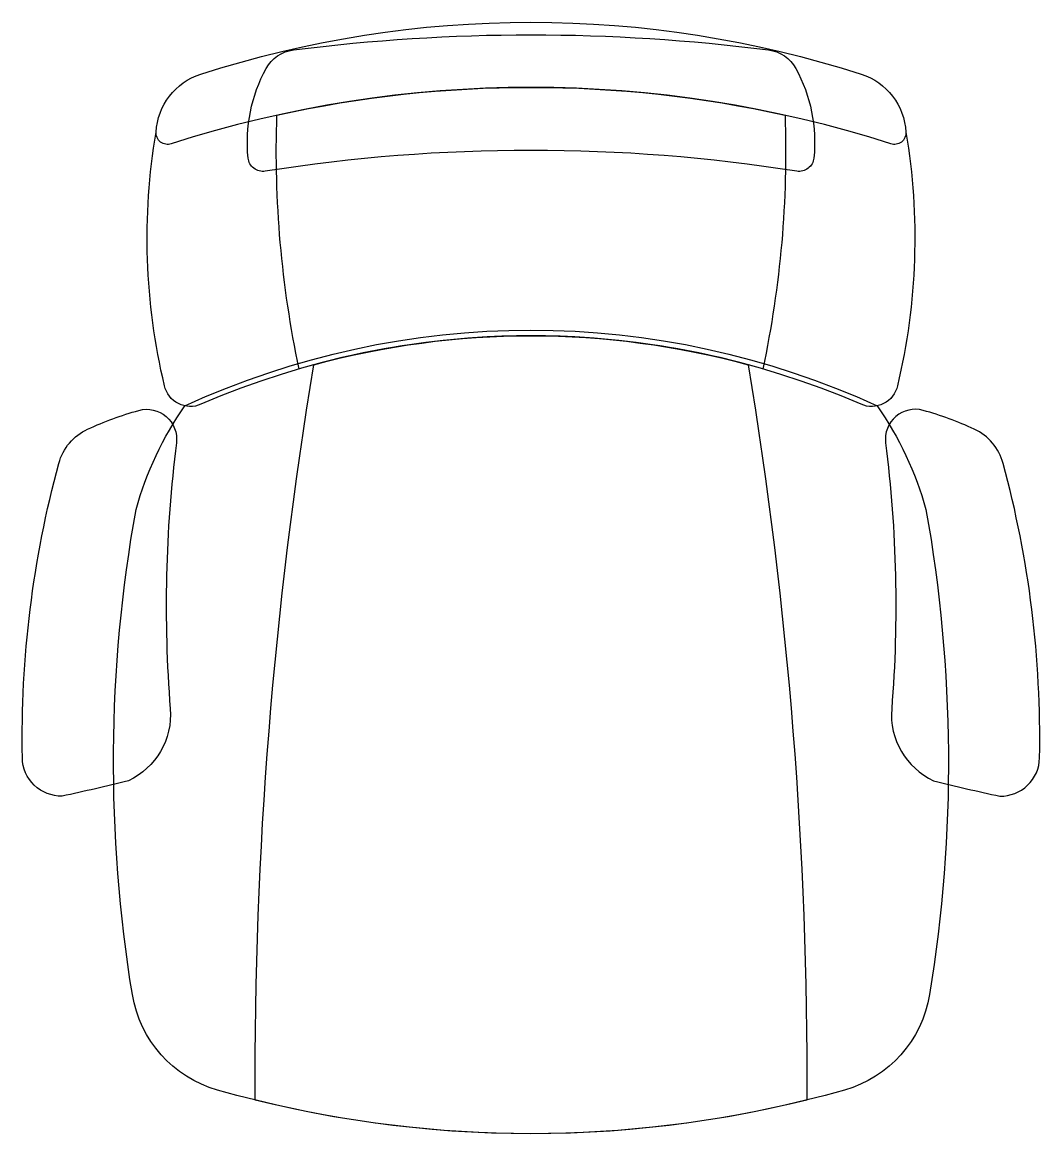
# Model space of a CAD drawing. Header units: millimetres. Extents: x -265 to 349, y -416 to 255.
import ezdxf

# ---------------------------------------------------------------- set-up
doc = ezdxf.new("R2010")
doc.units = ezdxf.units.MM
doc.header["$LTSCALE"] = 0.001

msp = doc.modelspace()

# ---------------------------------------------------------------- linework, layer by layer
for points in [[(-157.41, 24.38, -0.471476), (-179.41, 35.58, -0.100448), (-184.51, 188.68, -0.310716), (-157.51, 223.68, -0.157479), (241.29, 223.68, -0.310716), (268.29, 188.68, -0.100448), (263.19, 35.58, -0.471476), (241.19, 24.38, 0.207418), (-157.41, 24.38)], [(-175.31, 181.68, -0.527943), (-184.51, 188.68, -0.310716), (-157.51, 223.68, -0.157479), (241.29, 223.68, -0.310716), (268.29, 188.68, -0.527943), (259.09, 181.68, 0.156807), (-175.31, 181.68)], [(-118.61, 165.08, -0.428923), (-128.91, 173.08, -0.151259), (-118.01, 227.18, -0.239628), (-101.51, 238.38, -0.063556), (185.29, 238.38, -0.239628), (201.79, 227.18, -0.151259), (212.69, 173.08, -0.428923), (202.39, 165.08, 0.078662), (-118.61, 165.08)], [(-98.11, 45.78, -0.060933), (-111.51, 198.98, -0.109382), (195.29, 198.98, -0.060933), (181.89, 45.78, 0.142531), (-98.11, 45.78)], [(-147.41, -389.72, -0.291039), (-198.81, -332.02, -0.084962), (-196.61, -39.12, -0.085003), (-167.11, 23.48, -0.218497), (250.89, 23.48, -0.085003), (280.39, -39.12, -0.084962), (282.59, -332.02, -0.291039), (231.19, -389.72, -0.139374), (-147.41, -389.72)], [(-124.71, -395.72, -0.041961), (-89.21, 48.28, -0.133131), (172.99, 48.28, -0.041961), (208.49, -395.72, -0.122118), (-124.71, -395.72)], [(-243.21, -11.32, -0.221641), (-225.81, 9.38, -0.040686), (-194.91, 20.68, -0.534276), (-172.21, 1.18, 0.051327), (-175.91, -159.52, -0.313481), (-201.21, -202.92, -0.01033), (-241.21, -212.22, -0.415569), (-265.21, -189.12, -0.071013), (-243.21, -11.32)], [(326.99, -11.32, 0.221641), (309.59, 9.38, 0.040686), (278.69, 20.68, 0.534276), (255.99, 1.18, -0.051327), (259.69, -159.52, 0.313481), (284.99, -202.92, 0.01033), (324.99, -212.22, 0.415569), (348.99, -189.12, 0.071013), (326.99, -11.32)]]:
    msp.add_lwpolyline(points, format="xyb")

doc.saveas('drawing.dxf')
